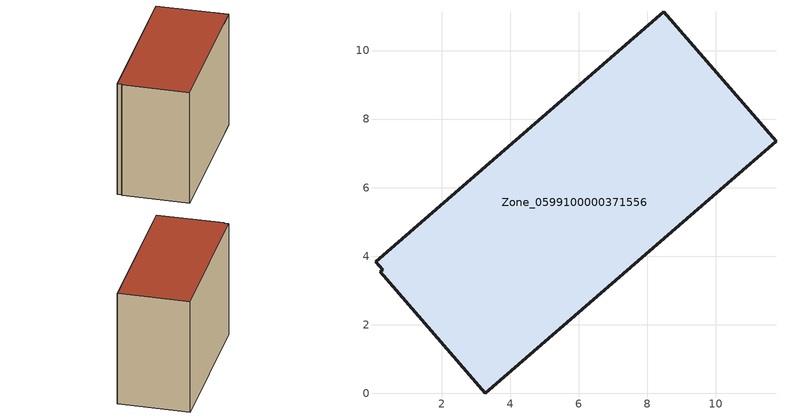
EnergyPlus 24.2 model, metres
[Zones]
Zone_0599100000371556
 floor ground (C_G): 0.27,3.61 0.07,3.84 8.48,11.13 11.76,7.35 3.27,0 0.21,3.54 z2.02
 wall outside (C_F): 11.76,7.35 8.48,11.13 0.07,3.84 0.27,3.61 0.21,3.54 3.27,0 11.76,7.35 z2.02:10.41
 roof outside (C_R): 0.07,3.84 0.27,3.61 0.21,3.54 3.27,0 11.76,7.35 8.48,11.13 z10.41
[BUILDING]
Pand.0599100000371556: North Axis=0; Terrain=City; Loads Convergence Tolerance Value=0.04; Temperature Convergence Tolerance Value=0.4; Solar Distribution=FullExterior; Maximum Number of Warmup Days=25; Minimum Number of Warmup Days=1
[Site:Location]
Rotterdam.The.Hague.AP_ZH_NLD Design_Conditions: Latitude=51.96; Longitude=4.45; Time Zone=1; Elevation=-4.5
[SITE:GROUNDTEMPERATURE:BUILDINGSURFACE]
18, 18, 18, 18, 18, 18, 18, 18, 18, 18, 18, 18
[MATERIAL] Thermal Absorptance=0.9; Solar Absorptance=0.7; Visible Absorptance=0.7
Name | Roughness | Thickness | Conductivity | Density | Specific Heat
G.TI.1992-2005 | MediumSmooth | 0.15 | 0.06 | 540 | 1210
F.TI.1992-2005 | Rough | 0.3 | 0.12 | 1920 | 840
R.TI.1992-2005 | MediumRough | 0.2 | 0.08 | 1500 | 1000
[CONSTRUCTION]
C_G: G.TI.1992-2005
C_F: F.TI.1992-2005
C_R: R.TI.1992-2005
[ZONE]
Zone_0599100000371556: Type=1; Multiplier=1; Ceiling Height=Autocalculate; Volume=Autocalculate; Floor Area=autocalculate; Part of Total Floor Area=Yes
[ZONEINFILTRATION:DESIGNFLOWRATE]
Infil_Zone_0599100000371556: Zone or ZoneList or Space or SpaceList=Zone_0599100000371556; Schedule=AlwaysOn; Design Flow Rate Calculation Method=Flow/Area; Flow Rate per Floor Area=0.0015; Constant Term Coefficient=1; Temperature Term Coefficient=0; Velocity Term Coefficient=0; Velocity Squared Term Coefficient=0
[HVACTEMPLATE:ZONE:IDEALLOADSAIRSYSTEM]
Zone_0599100000371556: Maximum Heating Supply Air Temperature=50; Minimum Cooling Supply Air Temperature=13; Maximum Heating Supply Air Humidity Ratio=0.0156; Minimum Cooling Supply Air Humidity Ratio=0.0077; Heating Limit=NoLimit; Cooling Limit=NoLimit; Dehumidification Control Type=ConstantSensibleHeatRatio; Cooling Sensible Heat Ratio=0.7; Dehumidification Setpoint=60; Humidification Control Type=None; Humidification Setpoint=30; Outdoor Air Method=None; Outdoor Air Flow Rate per Person=0.00944; Outdoor Air Flow Rate per Zone Floor Area=0; Outdoor Air Flow Rate per Zone=0; Demand Controlled Ventilation Type=None; Outdoor Air Economizer Type=NoEconomizer; Heat Recovery Type=None; Sensible Heat Recovery Effectiveness=0.7; Latent Heat Recovery Effectiveness=0.65
[ZONECONTROL:THERMOSTAT]
ThermostatControl_Zone_0599100000371556: Zone or ZoneList=Zone_0599100000371556; Control Type Schedule=DualSetpointControlType; Control 1=Thermostat_Zone_0599100000371556; Temperature Difference Between Cutout And Setpoint=0
[THERMOSTATSETPOINT:DUALSETPOINT]
Thermostat_Zone_0599100000371556: Heating Setpoint Temperature Schedule=HeatingSetpoint_Zone_0599100000371556; Cooling Setpoint Temperature Schedule=CoolingSetpoint_Zone_0599100000371556
[SCHEDULE:COMPACT]
HeatingSetpoint_Zone_0599100000371556: Through: 12/31, For: AllDays, Until: 24:00, 21
CoolingSetpoint_Zone_0599100000371556: Through: 12/31, For: AllDays, Until: 24:00, 24
DualSetpointControlType: Through: 12/31, For: AllDays, Until: 24:00, 4
AlwaysOn: Through: 12/31, For: AllDays, Until: 24:00, 1
